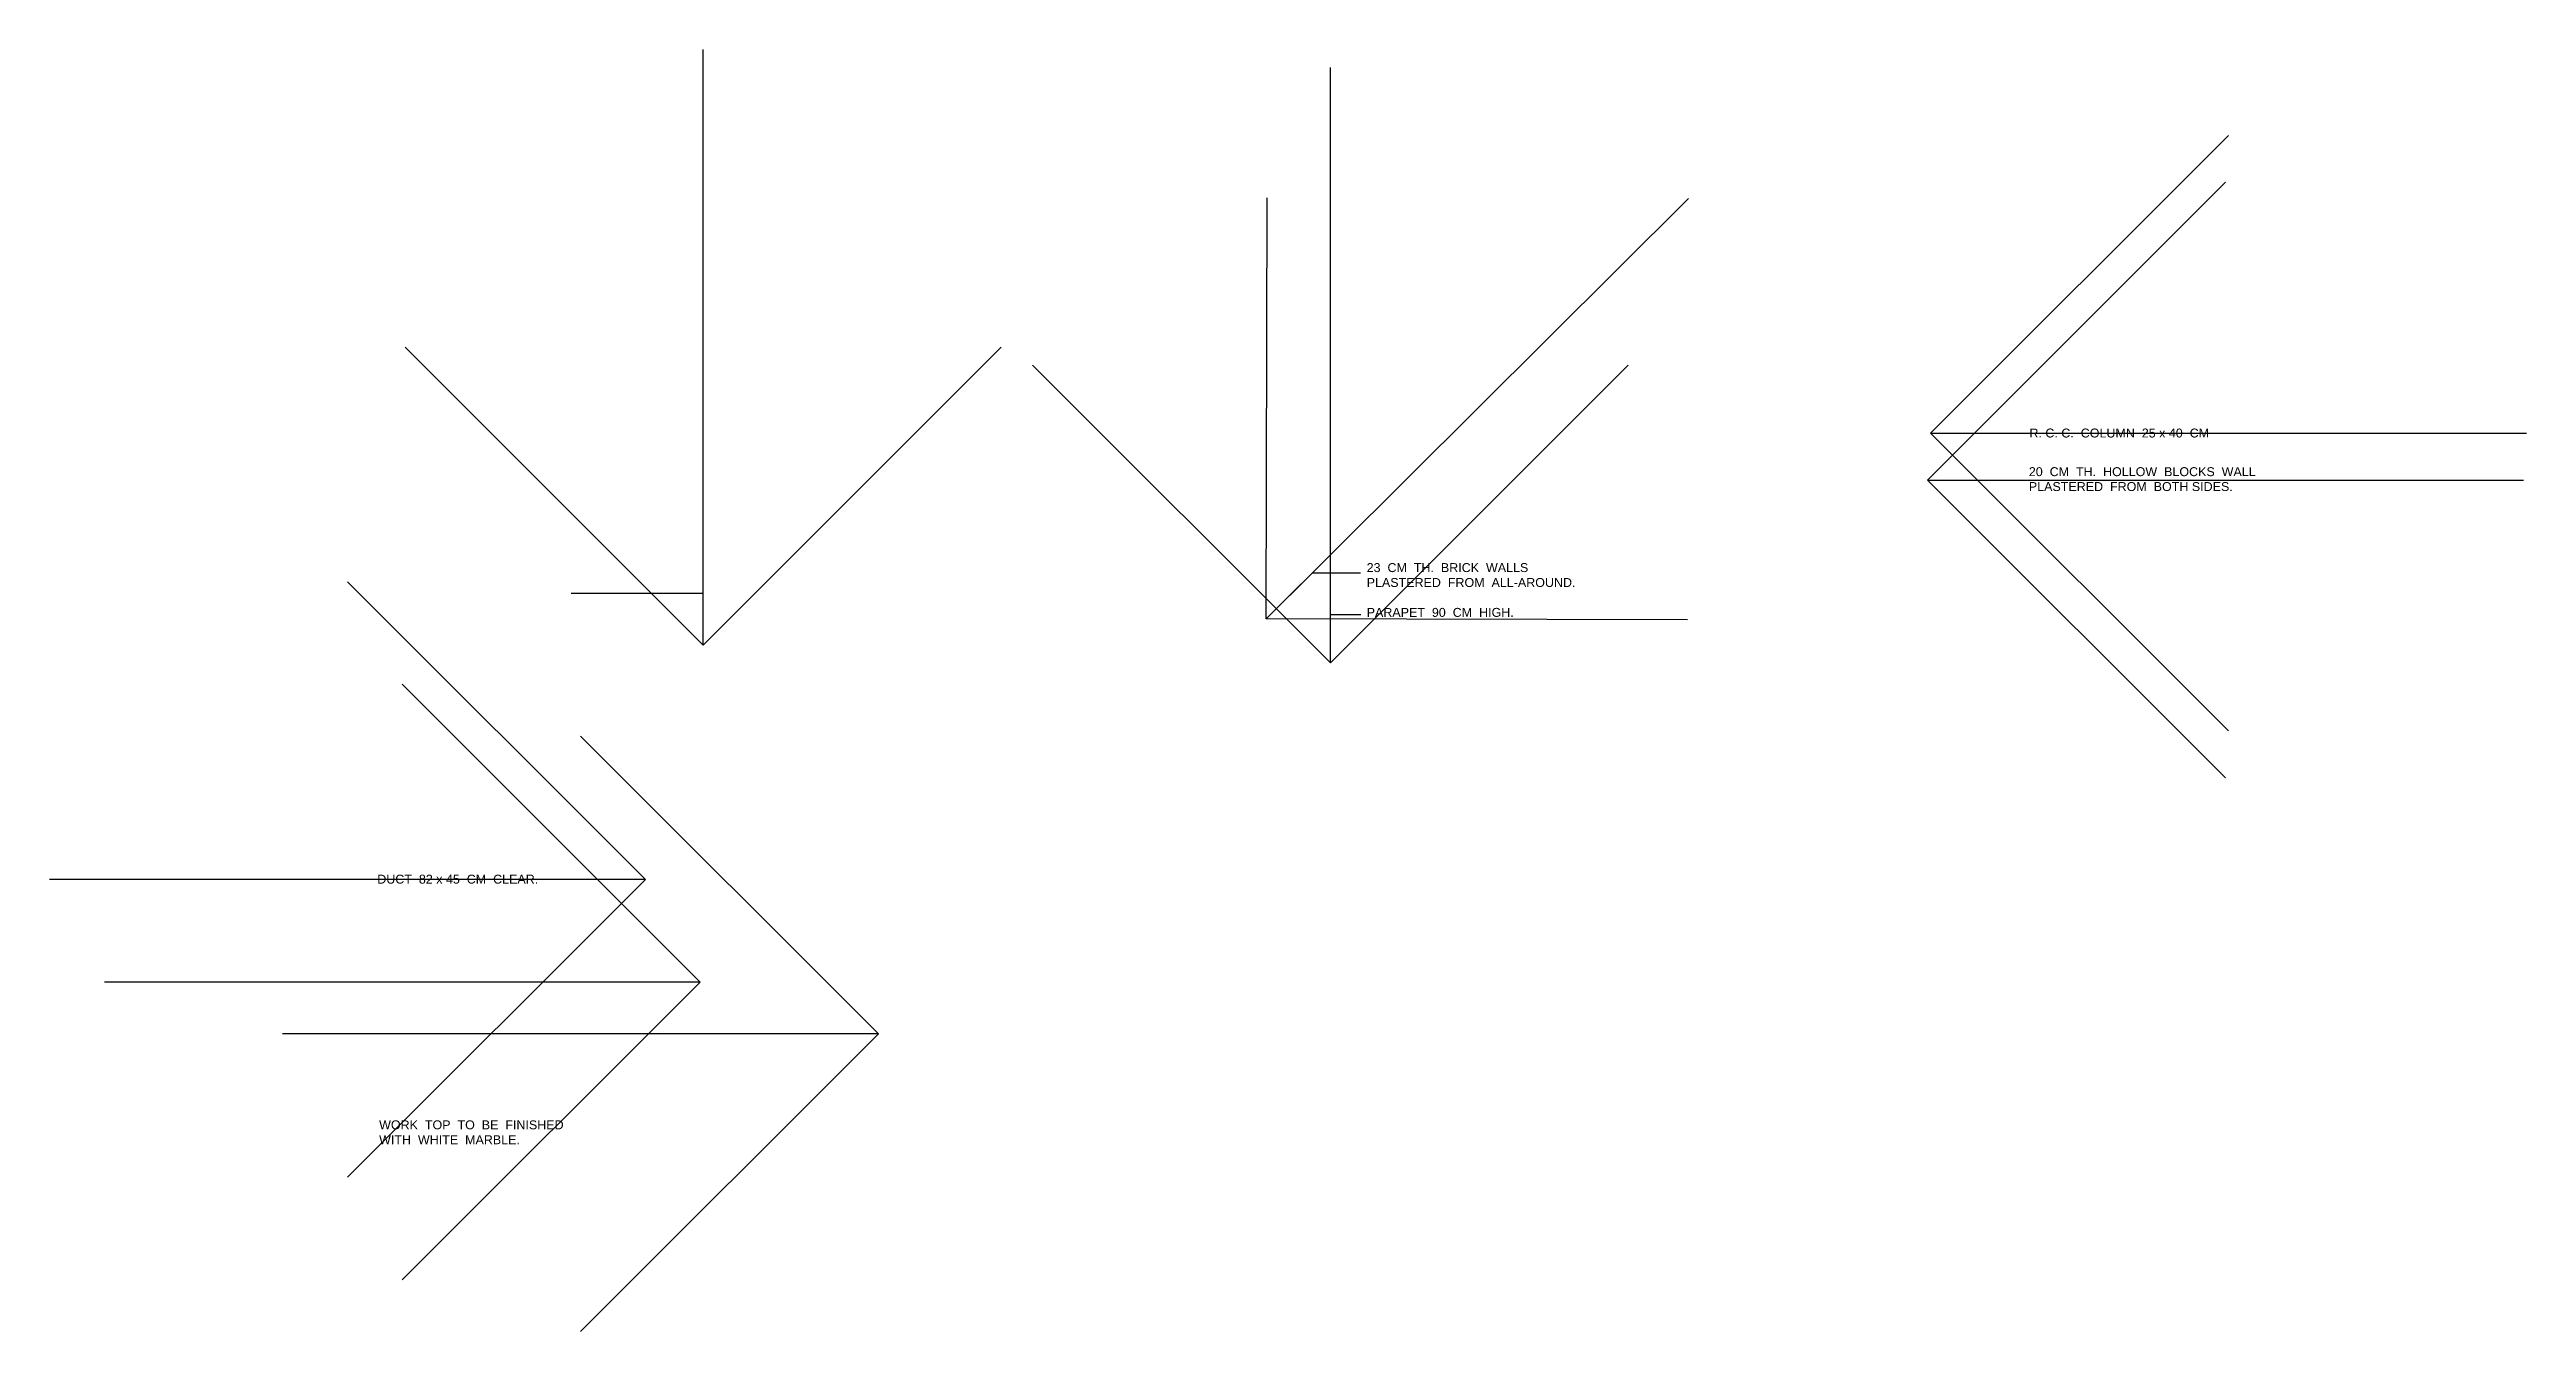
# Model space of a CAD drawing. Header units: inches. Extents: x 1367 to 15762, y 1989 to 8927.
# Drawn here: x 1366.65 to 1408.22, y 8905.51 to 8927.04 of the extents above.
import ezdxf

# ---------------------------------------------------------------- set-up
doc = ezdxf.new("R2010")
doc.units = ezdxf.units.IN
doc.header["$MEASUREMENT"] = 0
doc.layers.add('elevation', color=2, linetype='Continuous', lineweight=60)
doc.styles.get("Standard").update_dxf_attribs({"font": 'arial.ttf', "height": 0.36})
doc.dimstyles.new('ISO-25', dxfattribs={"dimtxt": 2.5, "dimasz": 10, "dimexe": 7, "dimexo": 15, "dimgap": 5, "dimtad": 2, "dimtxsty": 'Standard', "dimblk": 'ARCHTICK', "dimcen": 12, "dimdle": 7, "dimadec": 0, "dimazin": 0, "dimtfac": 1, "dimtmove": 0, "dimatfit": 3, "dimldrblk": 'OPEN90', "dimfxl": 0, "dimarcsym": 0})

# ---------------------------------------------------------------- blocks, each defined once
blk = doc.blocks.new('_ArchTick')
at = {"color": 0, "linetype": 'ByBlock', "const_width": 0.15}
blk.add_lwpolyline([(-0.5, -0.5), (0.5, 0.5)], dxfattribs=at)
blk = doc.blocks.new('_Open90')
at = {"color": 0, "lineweight": -2}
for p, q in [((-0.5, 0.5), (0, 0)), ((0, 0), (-1, 0)), ((0, 0), (-0.5, -0.5))]:
    blk.add_line(p, q, dxfattribs=at)

msp = doc.modelspace()

# ---------------------------------------------------------------- texts
at = {"layer": 'elevation', "char_height": 0.15, "attachment_point": 1}
for s, insert, width in [('R. C. C.  COLUMN  25 x 40  CM', (1399.879, 8920.673), 3.32), ('20  CM  TH.  HOLLOW  BLOCKS  WALL             PLASTERED  FROM  BOTH SIDES.', (1399.869, 8920.024), 5.7), ('23  CM  TH.  BRICK  WALLS                               PLASTERED  FROM  ALL-AROUND.', (1388.756, 8918.413), 5.7), ('PARAPET  90  CM  HIGH.', (1388.756, 8917.661), 5.7), ('DUCT  82 x 45  CM  CLEAR.', (1372.151, 8913.181), 4.3), ('WORK  TOP  TO  BE  FINISHED WITH  WHITE  MARBLE.', (1372.182, 8909.055), 3.32)]:
    msp.add_mtext(s, dxfattribs=dict(at, insert=insert, width=width))

# ---------------------------------------------------------------- leaders
at = {"layer": 'elevation'}
for points in [[(1377.621, 8917.038), (1377.621, 8917.905), (1375.407, 8917.905)], [(1388.147, 8916.738), (1388.147, 8917.551), (1388.657, 8917.551)], [(1398.221, 8920.595), (1399.766, 8920.595)], [(1398.171, 8919.809), (1399.766, 8919.809)], [(1387.071, 8917.477), (1387.845, 8918.248), (1388.652, 8918.248)], [(1376.651, 8913.099), (1375.318, 8913.099)], [(1377.571, 8911.378), (1375.318, 8911.378)], [(1380.563, 8910.51), (1375.318, 8910.51)]]:
    msp.add_leader(points, dimstyle='ISO-25', override={"dimgap": 5, "dimtad": 0}, dxfattribs=at)

doc.saveas('drawing.dxf')
